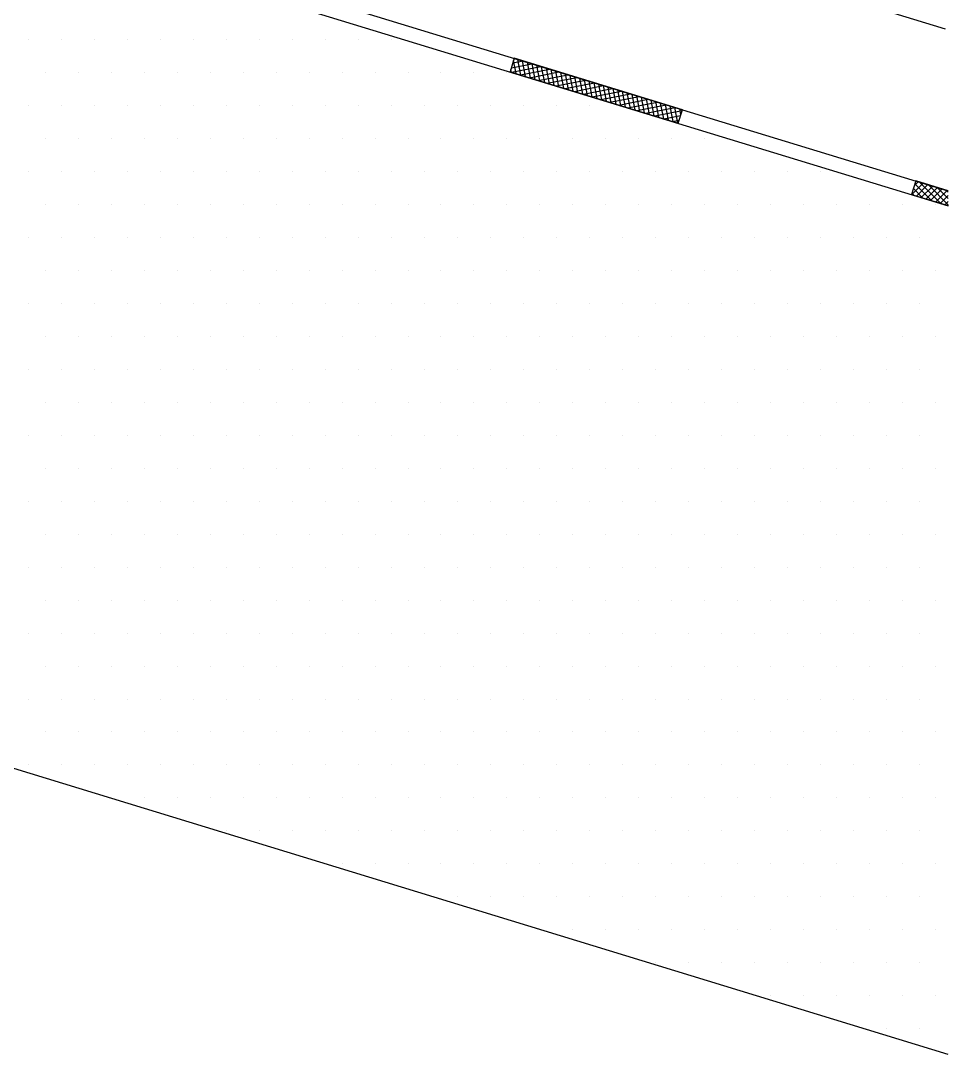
# Model space of a CAD drawing. Extents: x 775040 to 808375, y 4159409 to 4163651.
# Drawn here: x 807893 to 807992, y 4160709.4 to 4160819.6 of the extents above; entities that cross this region are included whole.
import ezdxf

# ---------------------------------------------------------------- set-up
doc = ezdxf.new("R2010")
doc.units = 0
doc.header["$MEASUREMENT"] = 0
doc.linetypes.add('DUZ', pattern=[500, 500])
doc.layers.get('0').update_dxf_attribs({"linetype": 'DUZ'})
doc.layers.add('3', color=3, linetype='Continuous')
doc.layers.add('tarama', color=8, linetype='Continuous')

# ---------------------------------------------------------------- blocks, each defined once
blk = doc.blocks.new('*X989')
at = {"color": 0}
for p, q in [((11803.125, -1181.25), (11803.125, -1181.25)), ((11812.5, -1181.25), (11812.5, -1181.25)), ((11821.875, -1181.25), (11821.875, -1181.25)), ((11831.25, -1181.25), (11831.25, -1181.25)), ((11840.625, -1181.25), (11840.625, -1181.25)), ((11850, -1181.25), (11850, -1181.25)), ((11859.375, -1181.25), (11859.375, -1181.25)), ((11868.75, -1181.25), (11868.75, -1181.25)), ((11878.125, -1181.25), (11878.125, -1181.25)), ((11887.5, -1181.25), (11887.5, -1181.25)), ((11896.875, -1181.25), (11896.875, -1181.25)), ((11906.25, -1181.25), (11906.25, -1181.25)), ((11807.8125, -1190.625), (11807.8125, -1190.625)), ((11817.1875, -1190.625), (11817.1875, -1190.625)), ((11826.5625, -1190.625), (11826.5625, -1190.625)), ((11835.9375, -1190.625), (11835.9375, -1190.625)), ((11845.3125, -1190.625), (11845.3125, -1190.625)), ((11854.6875, -1190.625), (11854.6875, -1190.625)), ((11864.0625, -1190.625), (11864.0625, -1190.625)), ((11873.4375, -1190.625), (11873.4375, -1190.625)), ((11882.8125, -1190.625), (11882.8125, -1190.625)), ((11892.1875, -1190.625), (11892.1875, -1190.625)), ((11901.5625, -1190.625), (11901.5625, -1190.625)), ((11910.9375, -1190.625), (11910.9375, -1190.625)), ((11920.3125, -1190.625), (11920.3125, -1190.625)), ((11929.6875, -1190.625), (11929.6875, -1190.625)), ((11939.0625, -1190.625), (11939.0625, -1190.625)), ((11803.125, -1200), (11803.125, -1200)), ((11812.5, -1200), (11812.5, -1200)), ((11821.875, -1200), (11821.875, -1200)), ((11831.25, -1200), (11831.25, -1200)), ((11840.625, -1200), (11840.625, -1200)), ((11850, -1200), (11850, -1200)), ((11859.375, -1200), (11859.375, -1200)), ((11868.75, -1200), (11868.75, -1200)), ((11878.125, -1200), (11878.125, -1200)), ((11887.5, -1200), (11887.5, -1200)), ((11896.875, -1200), (11896.875, -1200)), ((11906.25, -1200), (11906.25, -1200)), ((11915.625, -1200), (11915.625, -1200)), ((11925, -1200), (11925, -1200)), ((11934.375, -1200), (11934.375, -1200)), ((11943.75, -1200), (11943.75, -1200)), ((11953.125, -1200), (11953.125, -1200)), ((11962.5, -1200), (11962.5, -1200)), ((11807.8125, -1209.375), (11807.8125, -1209.375)), ((11817.1875, -1209.375), (11817.1875, -1209.375)), ((11826.5625, -1209.375), (11826.5625, -1209.375)), ((11835.9375, -1209.375), (11835.9375, -1209.375)), ((11845.3125, -1209.375), (11845.3125, -1209.375)), ((11854.6875, -1209.375), (11854.6875, -1209.375)), ((11864.0625, -1209.375), (11864.0625, -1209.375)), ((11873.4375, -1209.375), (11873.4375, -1209.375)), ((11882.8125, -1209.375), (11882.8125, -1209.375)), ((11892.1875, -1209.375), (11892.1875, -1209.375)), ((11901.5625, -1209.375), (11901.5625, -1209.375)), ((11910.9375, -1209.375), (11910.9375, -1209.375)), ((11920.3125, -1209.375), (11920.3125, -1209.375)), ((11929.6875, -1209.375), (11929.6875, -1209.375)), ((11939.0625, -1209.375), (11939.0625, -1209.375)), ((11948.4375, -1209.375), (11948.4375, -1209.375)), ((11957.8125, -1209.375), (11957.8125, -1209.375)), ((11967.1875, -1209.375), (11967.1875, -1209.375)), ((11976.5625, -1209.375), (11976.5625, -1209.375)), ((11985.9375, -1209.375), (11985.9375, -1209.375)), ((11995.3125, -1209.375), (11995.3125, -1209.375)), ((11803.125, -1218.75), (11803.125, -1218.75)), ((11812.5, -1218.75), (11812.5, -1218.75)), ((11821.875, -1218.75), (11821.875, -1218.75)), ((11831.25, -1218.75), (11831.25, -1218.75)), ((11840.625, -1218.75), (11840.625, -1218.75)), ((11850, -1218.75), (11850, -1218.75)), ((11859.375, -1218.75), (11859.375, -1218.75)), ((11868.75, -1218.75), (11868.75, -1218.75)), ((11878.125, -1218.75), (11878.125, -1218.75)), ((11887.5, -1218.75), (11887.5, -1218.75)), ((11896.875, -1218.75), (11896.875, -1218.75)), ((11906.25, -1218.75), (11906.25, -1218.75)), ((11915.625, -1218.75), (11915.625, -1218.75)), ((11925, -1218.75), (11925, -1218.75)), ((11934.375, -1218.75), (11934.375, -1218.75)), ((11943.75, -1218.75), (11943.75, -1218.75)), ((11953.125, -1218.75), (11953.125, -1218.75)), ((11962.5, -1218.75), (11962.5, -1218.75)), ((11971.875, -1218.75), (11971.875, -1218.75)), ((11981.25, -1218.75), (11981.25, -1218.75)), ((11990.625, -1218.75), (11990.625, -1218.75)), ((12000, -1218.75), (12000, -1218.75)), ((12009.375, -1218.75), (12009.375, -1218.75)), ((12018.75, -1218.75), (12018.75, -1218.75)), ((12028.125, -1218.75), (12028.125, -1218.75)), ((11807.8125, -1228.125), (11807.8125, -1228.125)), ((11817.1875, -1228.125), (11817.1875, -1228.125)), ((11826.5625, -1228.125), (11826.5625, -1228.125)), ((11835.9375, -1228.125), (11835.9375, -1228.125)), ((11845.3125, -1228.125), (11845.3125, -1228.125)), ((11854.6875, -1228.125), (11854.6875, -1228.125)), ((11864.0625, -1228.125), (11864.0625, -1228.125)), ((11873.4375, -1228.125), (11873.4375, -1228.125)), ((11882.8125, -1228.125), (11882.8125, -1228.125)), ((11892.1875, -1228.125), (11892.1875, -1228.125)), ((11901.5625, -1228.125), (11901.5625, -1228.125)), ((11910.9375, -1228.125), (11910.9375, -1228.125)), ((11920.3125, -1228.125), (11920.3125, -1228.125)), ((11929.6875, -1228.125), (11929.6875, -1228.125)), ((11939.0625, -1228.125), (11939.0625, -1228.125)), ((11948.4375, -1228.125), (11948.4375, -1228.125)), ((11957.8125, -1228.125), (11957.8125, -1228.125)), ((11967.1875, -1228.125), (11967.1875, -1228.125)), ((11976.5625, -1228.125), (11976.5625, -1228.125)), ((11985.9375, -1228.125), (11985.9375, -1228.125)), ((11995.3125, -1228.125), (11995.3125, -1228.125)), ((12004.6875, -1228.125), (12004.6875, -1228.125)), ((12014.0625, -1228.125), (12014.0625, -1228.125)), ((12023.4375, -1228.125), (12023.4375, -1228.125)), ((12032.8125, -1228.125), (12032.8125, -1228.125)), ((12042.1875, -1228.125), (12042.1875, -1228.125)), ((12051.5625, -1228.125), (12051.5625, -1228.125)), ((12060.9375, -1228.125), (12060.9375, -1228.125)), ((11803.125, -1237.5), (11803.125, -1237.5)), ((11812.5, -1237.5), (11812.5, -1237.5)), ((11821.875, -1237.5), (11821.875, -1237.5)), ((11831.25, -1237.5), (11831.25, -1237.5)), ((11840.625, -1237.5), (11840.625, -1237.5)), ((11850, -1237.5), (11850, -1237.5)), ((11859.375, -1237.5), (11859.375, -1237.5)), ((11868.75, -1237.5), (11868.75, -1237.5)), ((11878.125, -1237.5), (11878.125, -1237.5)), ((11887.5, -1237.5), (11887.5, -1237.5)), ((11896.875, -1237.5), (11896.875, -1237.5)), ((11906.25, -1237.5), (11906.25, -1237.5)), ((11915.625, -1237.5), (11915.625, -1237.5)), ((11925, -1237.5), (11925, -1237.5)), ((11934.375, -1237.5), (11934.375, -1237.5)), ((11943.75, -1237.5), (11943.75, -1237.5)), ((11953.125, -1237.5), (11953.125, -1237.5)), ((11962.5, -1237.5), (11962.5, -1237.5)), ((11971.875, -1237.5), (11971.875, -1237.5)), ((11981.25, -1237.5), (11981.25, -1237.5)), ((11990.625, -1237.5), (11990.625, -1237.5)), ((12000, -1237.5), (12000, -1237.5)), ((12009.375, -1237.5), (12009.375, -1237.5)), ((12018.75, -1237.5), (12018.75, -1237.5)), ((12028.125, -1237.5), (12028.125, -1237.5)), ((12037.5, -1237.5), (12037.5, -1237.5)), ((12046.875, -1237.5), (12046.875, -1237.5)), ((12056.25, -1237.5), (12056.25, -1237.5)), ((11807.8125, -1246.875), (11807.8125, -1246.875)), ((11817.1875, -1246.875), (11817.1875, -1246.875)), ((11826.5625, -1246.875), (11826.5625, -1246.875)), ((11835.9375, -1246.875), (11835.9375, -1246.875)), ((11845.3125, -1246.875), (11845.3125, -1246.875)), ((11854.6875, -1246.875), (11854.6875, -1246.875)), ((11864.0625, -1246.875), (11864.0625, -1246.875)), ((11873.4375, -1246.875), (11873.4375, -1246.875)), ((11882.8125, -1246.875), (11882.8125, -1246.875)), ((11892.1875, -1246.875), (11892.1875, -1246.875)), ((11901.5625, -1246.875), (11901.5625, -1246.875)), ((11910.9375, -1246.875), (11910.9375, -1246.875)), ((11920.3125, -1246.875), (11920.3125, -1246.875)), ((11929.6875, -1246.875), (11929.6875, -1246.875)), ((11939.0625, -1246.875), (11939.0625, -1246.875)), ((11948.4375, -1246.875), (11948.4375, -1246.875)), ((11957.8125, -1246.875), (11957.8125, -1246.875)), ((11967.1875, -1246.875), (11967.1875, -1246.875)), ((11976.5625, -1246.875), (11976.5625, -1246.875)), ((11985.9375, -1246.875), (11985.9375, -1246.875)), ((11995.3125, -1246.875), (11995.3125, -1246.875)), ((12004.6875, -1246.875), (12004.6875, -1246.875)), ((12014.0625, -1246.875), (12014.0625, -1246.875)), ((12023.4375, -1246.875), (12023.4375, -1246.875)), ((12032.8125, -1246.875), (12032.8125, -1246.875)), ((12042.1875, -1246.875), (12042.1875, -1246.875)), ((12051.5625, -1246.875), (12051.5625, -1246.875)), ((12060.9375, -1246.875), (12060.9375, -1246.875)), ((11803.125, -1256.25), (11803.125, -1256.25)), ((11812.5, -1256.25), (11812.5, -1256.25)), ((11821.875, -1256.25), (11821.875, -1256.25)), ((11831.25, -1256.25), (11831.25, -1256.25)), ((11840.625, -1256.25), (11840.625, -1256.25)), ((11850, -1256.25), (11850, -1256.25)), ((11859.375, -1256.25), (11859.375, -1256.25)), ((11868.75, -1256.25), (11868.75, -1256.25)), ((11878.125, -1256.25), (11878.125, -1256.25)), ((11887.5, -1256.25), (11887.5, -1256.25)), ((11896.875, -1256.25), (11896.875, -1256.25)), ((11906.25, -1256.25), (11906.25, -1256.25)), ((11915.625, -1256.25), (11915.625, -1256.25)), ((11925, -1256.25), (11925, -1256.25)), ((11934.375, -1256.25), (11934.375, -1256.25)), ((11943.75, -1256.25), (11943.75, -1256.25)), ((11953.125, -1256.25), (11953.125, -1256.25)), ((11962.5, -1256.25), (11962.5, -1256.25)), ((11971.875, -1256.25), (11971.875, -1256.25)), ((11981.25, -1256.25), (11981.25, -1256.25)), ((11990.625, -1256.25), (11990.625, -1256.25)), ((12000, -1256.25), (12000, -1256.25)), ((12009.375, -1256.25), (12009.375, -1256.25)), ((12018.75, -1256.25), (12018.75, -1256.25)), ((12028.125, -1256.25), (12028.125, -1256.25)), ((12037.5, -1256.25), (12037.5, -1256.25)), ((12046.875, -1256.25), (12046.875, -1256.25)), ((12056.25, -1256.25), (12056.25, -1256.25)), ((11807.8125, -1265.625), (11807.8125, -1265.625)), ((11817.1875, -1265.625), (11817.1875, -1265.625)), ((11826.5625, -1265.625), (11826.5625, -1265.625)), ((11835.9375, -1265.625), (11835.9375, -1265.625)), ((11845.3125, -1265.625), (11845.3125, -1265.625)), ((11854.6875, -1265.625), (11854.6875, -1265.625)), ((11864.0625, -1265.625), (11864.0625, -1265.625)), ((11873.4375, -1265.625), (11873.4375, -1265.625)), ((11882.8125, -1265.625), (11882.8125, -1265.625)), ((11892.1875, -1265.625), (11892.1875, -1265.625)), ((11901.5625, -1265.625), (11901.5625, -1265.625)), ((11910.9375, -1265.625), (11910.9375, -1265.625)), ((11920.3125, -1265.625), (11920.3125, -1265.625)), ((11929.6875, -1265.625), (11929.6875, -1265.625)), ((11939.0625, -1265.625), (11939.0625, -1265.625)), ((11948.4375, -1265.625), (11948.4375, -1265.625)), ((11957.8125, -1265.625), (11957.8125, -1265.625)), ((11967.1875, -1265.625), (11967.1875, -1265.625)), ((11976.5625, -1265.625), (11976.5625, -1265.625)), ((11985.9375, -1265.625), (11985.9375, -1265.625)), ((11995.3125, -1265.625), (11995.3125, -1265.625)), ((12004.6875, -1265.625), (12004.6875, -1265.625)), ((12014.0625, -1265.625), (12014.0625, -1265.625)), ((12023.4375, -1265.625), (12023.4375, -1265.625)), ((12032.8125, -1265.625), (12032.8125, -1265.625)), ((12042.1875, -1265.625), (12042.1875, -1265.625)), ((12051.5625, -1265.625), (12051.5625, -1265.625)), ((12060.9375, -1265.625), (12060.9375, -1265.625)), ((11803.125, -1275), (11803.125, -1275)), ((11812.5, -1275), (11812.5, -1275)), ((11821.875, -1275), (11821.875, -1275)), ((11831.25, -1275), (11831.25, -1275)), ((11840.625, -1275), (11840.625, -1275)), ((11850, -1275), (11850, -1275)), ((11859.375, -1275), (11859.375, -1275)), ((11868.75, -1275), (11868.75, -1275)), ((11878.125, -1275), (11878.125, -1275)), ((11887.5, -1275), (11887.5, -1275)), ((11896.875, -1275), (11896.875, -1275)), ((11906.25, -1275), (11906.25, -1275)), ((11915.625, -1275), (11915.625, -1275)), ((11925, -1275), (11925, -1275)), ((11934.375, -1275), (11934.375, -1275)), ((11943.75, -1275), (11943.75, -1275)), ((11953.125, -1275), (11953.125, -1275)), ((11962.5, -1275), (11962.5, -1275)), ((11971.875, -1275), (11971.875, -1275)), ((11981.25, -1275), (11981.25, -1275)), ((11990.625, -1275), (11990.625, -1275)), ((12000, -1275), (12000, -1275)), ((12009.375, -1275), (12009.375, -1275)), ((12018.75, -1275), (12018.75, -1275)), ((12028.125, -1275), (12028.125, -1275)), ((12037.5, -1275), (12037.5, -1275)), ((12046.875, -1275), (12046.875, -1275)), ((12056.25, -1275), (12056.25, -1275)), ((11807.8125, -1284.375), (11807.8125, -1284.375)), ((11817.1875, -1284.375), (11817.1875, -1284.375)), ((11826.5625, -1284.375), (11826.5625, -1284.375)), ((11835.9375, -1284.375), (11835.9375, -1284.375)), ((11845.3125, -1284.375), (11845.3125, -1284.375)), ((11854.6875, -1284.375), (11854.6875, -1284.375)), ((11864.0625, -1284.375), (11864.0625, -1284.375)), ((11873.4375, -1284.375), (11873.4375, -1284.375)), ((11882.8125, -1284.375), (11882.8125, -1284.375)), ((11892.1875, -1284.375), (11892.1875, -1284.375)), ((11901.5625, -1284.375), (11901.5625, -1284.375)), ((11910.9375, -1284.375), (11910.9375, -1284.375)), ((11920.3125, -1284.375), (11920.3125, -1284.375)), ((11929.6875, -1284.375), (11929.6875, -1284.375)), ((11939.0625, -1284.375), (11939.0625, -1284.375)), ((11948.4375, -1284.375), (11948.4375, -1284.375)), ((11957.8125, -1284.375), (11957.8125, -1284.375)), ((11967.1875, -1284.375), (11967.1875, -1284.375)), ((11976.5625, -1284.375), (11976.5625, -1284.375)), ((11985.9375, -1284.375), (11985.9375, -1284.375)), ((11995.3125, -1284.375), (11995.3125, -1284.375)), ((12004.6875, -1284.375), (12004.6875, -1284.375)), ((12014.0625, -1284.375), (12014.0625, -1284.375)), ((12023.4375, -1284.375), (12023.4375, -1284.375)), ((12032.8125, -1284.375), (12032.8125, -1284.375)), ((12042.1875, -1284.375), (12042.1875, -1284.375)), ((12051.5625, -1284.375), (12051.5625, -1284.375)), ((12060.9375, -1284.375), (12060.9375, -1284.375)), ((11803.125, -1293.75), (11803.125, -1293.75)), ((11812.5, -1293.75), (11812.5, -1293.75)), ((11821.875, -1293.75), (11821.875, -1293.75)), ((11831.25, -1293.75), (11831.25, -1293.75)), ((11840.625, -1293.75), (11840.625, -1293.75)), ((11850, -1293.75), (11850, -1293.75)), ((11859.375, -1293.75), (11859.375, -1293.75)), ((11868.75, -1293.75), (11868.75, -1293.75)), ((11878.125, -1293.75), (11878.125, -1293.75)), ((11887.5, -1293.75), (11887.5, -1293.75)), ((11896.875, -1293.75), (11896.875, -1293.75)), ((11906.25, -1293.75), (11906.25, -1293.75)), ((11915.625, -1293.75), (11915.625, -1293.75)), ((11925, -1293.75), (11925, -1293.75)), ((11934.375, -1293.75), (11934.375, -1293.75)), ((11943.75, -1293.75), (11943.75, -1293.75)), ((11953.125, -1293.75), (11953.125, -1293.75)), ((11962.5, -1293.75), (11962.5, -1293.75)), ((11971.875, -1293.75), (11971.875, -1293.75)), ((11981.25, -1293.75), (11981.25, -1293.75)), ((11990.625, -1293.75), (11990.625, -1293.75)), ((12000, -1293.75), (12000, -1293.75)), ((12009.375, -1293.75), (12009.375, -1293.75)), ((12018.75, -1293.75), (12018.75, -1293.75)), ((12028.125, -1293.75), (12028.125, -1293.75)), ((12037.5, -1293.75), (12037.5, -1293.75)), ((12046.875, -1293.75), (12046.875, -1293.75)), ((12056.25, -1293.75), (12056.25, -1293.75)), ((11807.8125, -1303.125), (11807.8125, -1303.125)), ((11817.1875, -1303.125), (11817.1875, -1303.125)), ((11826.5625, -1303.125), (11826.5625, -1303.125)), ((11835.9375, -1303.125), (11835.9375, -1303.125)), ((11845.3125, -1303.125), (11845.3125, -1303.125)), ((11854.6875, -1303.125), (11854.6875, -1303.125)), ((11864.0625, -1303.125), (11864.0625, -1303.125)), ((11873.4375, -1303.125), (11873.4375, -1303.125)), ((11882.8125, -1303.125), (11882.8125, -1303.125)), ((11892.1875, -1303.125), (11892.1875, -1303.125)), ((11901.5625, -1303.125), (11901.5625, -1303.125)), ((11910.9375, -1303.125), (11910.9375, -1303.125)), ((11920.3125, -1303.125), (11920.3125, -1303.125)), ((11929.6875, -1303.125), (11929.6875, -1303.125)), ((11939.0625, -1303.125), (11939.0625, -1303.125)), ((11948.4375, -1303.125), (11948.4375, -1303.125)), ((11957.8125, -1303.125), (11957.8125, -1303.125)), ((11967.1875, -1303.125), (11967.1875, -1303.125)), ((11976.5625, -1303.125), (11976.5625, -1303.125)), ((11985.9375, -1303.125), (11985.9375, -1303.125)), ((11995.3125, -1303.125), (11995.3125, -1303.125)), ((12004.6875, -1303.125), (12004.6875, -1303.125)), ((12014.0625, -1303.125), (12014.0625, -1303.125)), ((12023.4375, -1303.125), (12023.4375, -1303.125)), ((12032.8125, -1303.125), (12032.8125, -1303.125)), ((12042.1875, -1303.125), (12042.1875, -1303.125)), ((12051.5625, -1303.125), (12051.5625, -1303.125)), ((12060.9375, -1303.125), (12060.9375, -1303.125)), ((11803.125, -1312.5), (11803.125, -1312.5)), ((11812.5, -1312.5), (11812.5, -1312.5)), ((11821.875, -1312.5), (11821.875, -1312.5)), ((11831.25, -1312.5), (11831.25, -1312.5)), ((11840.625, -1312.5), (11840.625, -1312.5)), ((11850, -1312.5), (11850, -1312.5)), ((11859.375, -1312.5), (11859.375, -1312.5)), ((11868.75, -1312.5), (11868.75, -1312.5)), ((11878.125, -1312.5), (11878.125, -1312.5)), ((11887.5, -1312.5), (11887.5, -1312.5)), ((11896.875, -1312.5), (11896.875, -1312.5)), ((11906.25, -1312.5), (11906.25, -1312.5)), ((11915.625, -1312.5), (11915.625, -1312.5)), ((11925, -1312.5), (11925, -1312.5)), ((11934.375, -1312.5), (11934.375, -1312.5)), ((11943.75, -1312.5), (11943.75, -1312.5)), ((11953.125, -1312.5), (11953.125, -1312.5)), ((11962.5, -1312.5), (11962.5, -1312.5)), ((11971.875, -1312.5), (11971.875, -1312.5)), ((11981.25, -1312.5), (11981.25, -1312.5)), ((11990.625, -1312.5), (11990.625, -1312.5)), ((12000, -1312.5), (12000, -1312.5)), ((12009.375, -1312.5), (12009.375, -1312.5)), ((12018.75, -1312.5), (12018.75, -1312.5)), ((12028.125, -1312.5), (12028.125, -1312.5)), ((12037.5, -1312.5), (12037.5, -1312.5)), ((12046.875, -1312.5), (12046.875, -1312.5)), ((12056.25, -1312.5), (12056.25, -1312.5)), ((11807.8125, -1321.875), (11807.8125, -1321.875)), ((11817.1875, -1321.875), (11817.1875, -1321.875)), ((11826.5625, -1321.875), (11826.5625, -1321.875)), ((11835.9375, -1321.875), (11835.9375, -1321.875)), ((11845.3125, -1321.875), (11845.3125, -1321.875)), ((11854.6875, -1321.875), (11854.6875, -1321.875)), ((11864.0625, -1321.875), (11864.0625, -1321.875)), ((11873.4375, -1321.875), (11873.4375, -1321.875)), ((11882.8125, -1321.875), (11882.8125, -1321.875)), ((11892.1875, -1321.875), (11892.1875, -1321.875)), ((11901.5625, -1321.875), (11901.5625, -1321.875)), ((11910.9375, -1321.875), (11910.9375, -1321.875)), ((11920.3125, -1321.875), (11920.3125, -1321.875)), ((11929.6875, -1321.875), (11929.6875, -1321.875)), ((11939.0625, -1321.875), (11939.0625, -1321.875)), ((11948.4375, -1321.875), (11948.4375, -1321.875)), ((11957.8125, -1321.875), (11957.8125, -1321.875)), ((11967.1875, -1321.875), (11967.1875, -1321.875)), ((11976.5625, -1321.875), (11976.5625, -1321.875)), ((11985.9375, -1321.875), (11985.9375, -1321.875)), ((11995.3125, -1321.875), (11995.3125, -1321.875)), ((12004.6875, -1321.875), (12004.6875, -1321.875)), ((12014.0625, -1321.875), (12014.0625, -1321.875)), ((12023.4375, -1321.875), (12023.4375, -1321.875)), ((12032.8125, -1321.875), (12032.8125, -1321.875)), ((12042.1875, -1321.875), (12042.1875, -1321.875)), ((12051.5625, -1321.875), (12051.5625, -1321.875)), ((12060.9375, -1321.875), (12060.9375, -1321.875)), ((11803.125, -1331.25), (11803.125, -1331.25)), ((11812.5, -1331.25), (11812.5, -1331.25)), ((11821.875, -1331.25), (11821.875, -1331.25)), ((11831.25, -1331.25), (11831.25, -1331.25)), ((11840.625, -1331.25), (11840.625, -1331.25)), ((11850, -1331.25), (11850, -1331.25)), ((11859.375, -1331.25), (11859.375, -1331.25)), ((11868.75, -1331.25), (11868.75, -1331.25)), ((11878.125, -1331.25), (11878.125, -1331.25)), ((11887.5, -1331.25), (11887.5, -1331.25)), ((11896.875, -1331.25), (11896.875, -1331.25)), ((11906.25, -1331.25), (11906.25, -1331.25)), ((11915.625, -1331.25), (11915.625, -1331.25)), ((11925, -1331.25), (11925, -1331.25)), ((11934.375, -1331.25), (11934.375, -1331.25)), ((11943.75, -1331.25), (11943.75, -1331.25)), ((11953.125, -1331.25), (11953.125, -1331.25)), ((11962.5, -1331.25), (11962.5, -1331.25)), ((11971.875, -1331.25), (11971.875, -1331.25)), ((11981.25, -1331.25), (11981.25, -1331.25)), ((11990.625, -1331.25), (11990.625, -1331.25)), ((12000, -1331.25), (12000, -1331.25)), ((12009.375, -1331.25), (12009.375, -1331.25)), ((12018.75, -1331.25), (12018.75, -1331.25)), ((12028.125, -1331.25), (12028.125, -1331.25)), ((12037.5, -1331.25), (12037.5, -1331.25)), ((12046.875, -1331.25), (12046.875, -1331.25)), ((12056.25, -1331.25), (12056.25, -1331.25)), ((11807.8125, -1340.625), (11807.8125, -1340.625)), ((11817.1875, -1340.625), (11817.1875, -1340.625)), ((11826.5625, -1340.625), (11826.5625, -1340.625)), ((11835.9375, -1340.625), (11835.9375, -1340.625)), ((11845.3125, -1340.625), (11845.3125, -1340.625)), ((11854.6875, -1340.625), (11854.6875, -1340.625)), ((11864.0625, -1340.625), (11864.0625, -1340.625)), ((11873.4375, -1340.625), (11873.4375, -1340.625)), ((11882.8125, -1340.625), (11882.8125, -1340.625)), ((11892.1875, -1340.625), (11892.1875, -1340.625)), ((11901.5625, -1340.625), (11901.5625, -1340.625)), ((11910.9375, -1340.625), (11910.9375, -1340.625)), ((11920.3125, -1340.625), (11920.3125, -1340.625)), ((11929.6875, -1340.625), (11929.6875, -1340.625)), ((11939.0625, -1340.625), (11939.0625, -1340.625)), ((11948.4375, -1340.625), (11948.4375, -1340.625)), ((11957.8125, -1340.625), (11957.8125, -1340.625)), ((11967.1875, -1340.625), (11967.1875, -1340.625)), ((11976.5625, -1340.625), (11976.5625, -1340.625)), ((11985.9375, -1340.625), (11985.9375, -1340.625)), ((11995.3125, -1340.625), (11995.3125, -1340.625)), ((12004.6875, -1340.625), (12004.6875, -1340.625)), ((12014.0625, -1340.625), (12014.0625, -1340.625)), ((12023.4375, -1340.625), (12023.4375, -1340.625)), ((12032.8125, -1340.625), (12032.8125, -1340.625)), ((12042.1875, -1340.625), (12042.1875, -1340.625)), ((12051.5625, -1340.625), (12051.5625, -1340.625)), ((12060.9375, -1340.625), (12060.9375, -1340.625)), ((11803.125, -1350), (11803.125, -1350)), ((11812.5, -1350), (11812.5, -1350)), ((11821.875, -1350), (11821.875, -1350)), ((11831.25, -1350), (11831.25, -1350)), ((11840.625, -1350), (11840.625, -1350)), ((11850, -1350), (11850, -1350)), ((11859.375, -1350), (11859.375, -1350)), ((11868.75, -1350), (11868.75, -1350)), ((11878.125, -1350), (11878.125, -1350)), ((11887.5, -1350), (11887.5, -1350)), ((11896.875, -1350), (11896.875, -1350)), ((11906.25, -1350), (11906.25, -1350)), ((11915.625, -1350), (11915.625, -1350)), ((11925, -1350), (11925, -1350)), ((11934.375, -1350), (11934.375, -1350)), ((11943.75, -1350), (11943.75, -1350)), ((11953.125, -1350), (11953.125, -1350)), ((11962.5, -1350), (11962.5, -1350)), ((11971.875, -1350), (11971.875, -1350)), ((11981.25, -1350), (11981.25, -1350)), ((11990.625, -1350), (11990.625, -1350)), ((12000, -1350), (12000, -1350)), ((12009.375, -1350), (12009.375, -1350)), ((12018.75, -1350), (12018.75, -1350)), ((12028.125, -1350), (12028.125, -1350)), ((12037.5, -1350), (12037.5, -1350)), ((12046.875, -1350), (12046.875, -1350)), ((12056.25, -1350), (12056.25, -1350)), ((11807.8125, -1359.375), (11807.8125, -1359.375)), ((11817.1875, -1359.375), (11817.1875, -1359.375)), ((11826.5625, -1359.375), (11826.5625, -1359.375)), ((11835.9375, -1359.375), (11835.9375, -1359.375)), ((11845.3125, -1359.375), (11845.3125, -1359.375)), ((11854.6875, -1359.375), (11854.6875, -1359.375)), ((11864.0625, -1359.375), (11864.0625, -1359.375)), ((11873.4375, -1359.375), (11873.4375, -1359.375)), ((11882.8125, -1359.375), (11882.8125, -1359.375)), ((11892.1875, -1359.375), (11892.1875, -1359.375)), ((11901.5625, -1359.375), (11901.5625, -1359.375)), ((11910.9375, -1359.375), (11910.9375, -1359.375)), ((11920.3125, -1359.375), (11920.3125, -1359.375)), ((11929.6875, -1359.375), (11929.6875, -1359.375)), ((11939.0625, -1359.375), (11939.0625, -1359.375)), ((11948.4375, -1359.375), (11948.4375, -1359.375)), ((11957.8125, -1359.375), (11957.8125, -1359.375)), ((11967.1875, -1359.375), (11967.1875, -1359.375)), ((11976.5625, -1359.375), (11976.5625, -1359.375)), ((11985.9375, -1359.375), (11985.9375, -1359.375)), ((11995.3125, -1359.375), (11995.3125, -1359.375)), ((12004.6875, -1359.375), (12004.6875, -1359.375)), ((12014.0625, -1359.375), (12014.0625, -1359.375)), ((12023.4375, -1359.375), (12023.4375, -1359.375)), ((12032.8125, -1359.375), (12032.8125, -1359.375)), ((12042.1875, -1359.375), (12042.1875, -1359.375)), ((12051.5625, -1359.375), (12051.5625, -1359.375)), ((12060.9375, -1359.375), (12060.9375, -1359.375)), ((11803.125, -1368.75), (11803.125, -1368.75)), ((11812.5, -1368.75), (11812.5, -1368.75)), ((11821.875, -1368.75), (11821.875, -1368.75)), ((11831.25, -1368.75), (11831.25, -1368.75)), ((11840.625, -1368.75), (11840.625, -1368.75)), ((11850, -1368.75), (11850, -1368.75)), ((11859.375, -1368.75), (11859.375, -1368.75)), ((11868.75, -1368.75), (11868.75, -1368.75)), ((11878.125, -1368.75), (11878.125, -1368.75)), ((11887.5, -1368.75), (11887.5, -1368.75)), ((11896.875, -1368.75), (11896.875, -1368.75)), ((11906.25, -1368.75), (11906.25, -1368.75)), ((11915.625, -1368.75), (11915.625, -1368.75)), ((11925, -1368.75), (11925, -1368.75)), ((11934.375, -1368.75), (11934.375, -1368.75)), ((11943.75, -1368.75), (11943.75, -1368.75)), ((11953.125, -1368.75), (11953.125, -1368.75)), ((11962.5, -1368.75), (11962.5, -1368.75)), ((11971.875, -1368.75), (11971.875, -1368.75)), ((11981.25, -1368.75), (11981.25, -1368.75)), ((11990.625, -1368.75), (11990.625, -1368.75)), ((12000, -1368.75), (12000, -1368.75)), ((12009.375, -1368.75), (12009.375, -1368.75)), ((12018.75, -1368.75), (12018.75, -1368.75)), ((12028.125, -1368.75), (12028.125, -1368.75)), ((12037.5, -1368.75), (12037.5, -1368.75)), ((12046.875, -1368.75), (12046.875, -1368.75)), ((12056.25, -1368.75), (12056.25, -1368.75)), ((11807.8125, -1378.125), (11807.8125, -1378.125)), ((11817.1875, -1378.125), (11817.1875, -1378.125)), ((11826.5625, -1378.125), (11826.5625, -1378.125)), ((11835.9375, -1378.125), (11835.9375, -1378.125)), ((11845.3125, -1378.125), (11845.3125, -1378.125)), ((11854.6875, -1378.125), (11854.6875, -1378.125)), ((11864.0625, -1378.125), (11864.0625, -1378.125)), ((11873.4375, -1378.125), (11873.4375, -1378.125)), ((11882.8125, -1378.125), (11882.8125, -1378.125)), ((11892.1875, -1378.125), (11892.1875, -1378.125)), ((11901.5625, -1378.125), (11901.5625, -1378.125)), ((11910.9375, -1378.125), (11910.9375, -1378.125)), ((11920.3125, -1378.125), (11920.3125, -1378.125)), ((11929.6875, -1378.125), (11929.6875, -1378.125)), ((11939.0625, -1378.125), (11939.0625, -1378.125)), ((11948.4375, -1378.125), (11948.4375, -1378.125)), ((11957.8125, -1378.125), (11957.8125, -1378.125)), ((11967.1875, -1378.125), (11967.1875, -1378.125)), ((11976.5625, -1378.125), (11976.5625, -1378.125)), ((11985.9375, -1378.125), (11985.9375, -1378.125)), ((11995.3125, -1378.125), (11995.3125, -1378.125)), ((12004.6875, -1378.125), (12004.6875, -1378.125)), ((12014.0625, -1378.125), (12014.0625, -1378.125)), ((12023.4375, -1378.125), (12023.4375, -1378.125)), ((12032.8125, -1378.125), (12032.8125, -1378.125)), ((12042.1875, -1378.125), (12042.1875, -1378.125)), ((12051.5625, -1378.125), (12051.5625, -1378.125)), ((12060.9375, -1378.125), (12060.9375, -1378.125)), ((11803.125, -1387.5), (11803.125, -1387.5)), ((11812.5, -1387.5), (11812.5, -1387.5)), ((11821.875, -1387.5), (11821.875, -1387.5)), ((11831.25, -1387.5), (11831.25, -1387.5)), ((11840.625, -1387.5), (11840.625, -1387.5)), ((11850, -1387.5), (11850, -1387.5)), ((11859.375, -1387.5), (11859.375, -1387.5)), ((11868.75, -1387.5), (11868.75, -1387.5)), ((11878.125, -1387.5), (11878.125, -1387.5)), ((11887.5, -1387.5), (11887.5, -1387.5)), ((11896.875, -1387.5), (11896.875, -1387.5)), ((11906.25, -1387.5), (11906.25, -1387.5)), ((11915.625, -1387.5), (11915.625, -1387.5)), ((11925, -1387.5), (11925, -1387.5)), ((11934.375, -1387.5), (11934.375, -1387.5)), ((11943.75, -1387.5), (11943.75, -1387.5)), ((11953.125, -1387.5), (11953.125, -1387.5)), ((11962.5, -1387.5), (11962.5, -1387.5)), ((11971.875, -1387.5), (11971.875, -1387.5)), ((11981.25, -1387.5), (11981.25, -1387.5)), ((11990.625, -1387.5), (11990.625, -1387.5)), ((12000, -1387.5), (12000, -1387.5)), ((12009.375, -1387.5), (12009.375, -1387.5)), ((12018.75, -1387.5), (12018.75, -1387.5)), ((12028.125, -1387.5), (12028.125, -1387.5)), ((12037.5, -1387.5), (12037.5, -1387.5)), ((12046.875, -1387.5), (12046.875, -1387.5)), ((12056.25, -1387.5), (12056.25, -1387.5)), ((11826.5625, -1396.875), (11826.5625, -1396.875)), ((11835.9375, -1396.875), (11835.9375, -1396.875)), ((11845.3125, -1396.875), (11845.3125, -1396.875)), ((11854.6875, -1396.875), (11854.6875, -1396.875)), ((11864.0625, -1396.875), (11864.0625, -1396.875)), ((11873.4375, -1396.875), (11873.4375, -1396.875)), ((11882.8125, -1396.875), (11882.8125, -1396.875)), ((11892.1875, -1396.875), (11892.1875, -1396.875)), ((11901.5625, -1396.875), (11901.5625, -1396.875)), ((11910.9375, -1396.875), (11910.9375, -1396.875)), ((11920.3125, -1396.875), (11920.3125, -1396.875)), ((11929.6875, -1396.875), (11929.6875, -1396.875)), ((11939.0625, -1396.875), (11939.0625, -1396.875)), ((11948.4375, -1396.875), (11948.4375, -1396.875)), ((11957.8125, -1396.875), (11957.8125, -1396.875)), ((11967.1875, -1396.875), (11967.1875, -1396.875)), ((11976.5625, -1396.875), (11976.5625, -1396.875)), ((11985.9375, -1396.875), (11985.9375, -1396.875)), ((11995.3125, -1396.875), (11995.3125, -1396.875)), ((12004.6875, -1396.875), (12004.6875, -1396.875)), ((12014.0625, -1396.875), (12014.0625, -1396.875)), ((12023.4375, -1396.875), (12023.4375, -1396.875)), ((12032.8125, -1396.875), (12032.8125, -1396.875)), ((12042.1875, -1396.875), (12042.1875, -1396.875)), ((12051.5625, -1396.875), (12051.5625, -1396.875)), ((12060.9375, -1396.875), (12060.9375, -1396.875)), ((11859.375, -1406.25), (11859.375, -1406.25)), ((11868.75, -1406.25), (11868.75, -1406.25)), ((11878.125, -1406.25), (11878.125, -1406.25)), ((11887.5, -1406.25), (11887.5, -1406.25)), ((11896.875, -1406.25), (11896.875, -1406.25)), ((11906.25, -1406.25), (11906.25, -1406.25)), ((11915.625, -1406.25), (11915.625, -1406.25)), ((11925, -1406.25), (11925, -1406.25)), ((11934.375, -1406.25), (11934.375, -1406.25)), ((11943.75, -1406.25), (11943.75, -1406.25)), ((11953.125, -1406.25), (11953.125, -1406.25)), ((11962.5, -1406.25), (11962.5, -1406.25)), ((11971.875, -1406.25), (11971.875, -1406.25)), ((11981.25, -1406.25), (11981.25, -1406.25)), ((11990.625, -1406.25), (11990.625, -1406.25)), ((12000, -1406.25), (12000, -1406.25)), ((12009.375, -1406.25), (12009.375, -1406.25)), ((12018.75, -1406.25), (12018.75, -1406.25)), ((12028.125, -1406.25), (12028.125, -1406.25)), ((12037.5, -1406.25), (12037.5, -1406.25)), ((12046.875, -1406.25), (12046.875, -1406.25)), ((12056.25, -1406.25), (12056.25, -1406.25)), ((11892.1875, -1415.625), (11892.1875, -1415.625)), ((11901.5625, -1415.625), (11901.5625, -1415.625)), ((11910.9375, -1415.625), (11910.9375, -1415.625)), ((11920.3125, -1415.625), (11920.3125, -1415.625)), ((11929.6875, -1415.625), (11929.6875, -1415.625)), ((11939.0625, -1415.625), (11939.0625, -1415.625)), ((11948.4375, -1415.625), (11948.4375, -1415.625)), ((11957.8125, -1415.625), (11957.8125, -1415.625)), ((11967.1875, -1415.625), (11967.1875, -1415.625)), ((11976.5625, -1415.625), (11976.5625, -1415.625)), ((11985.9375, -1415.625), (11985.9375, -1415.625)), ((11995.3125, -1415.625), (11995.3125, -1415.625)), ((12004.6875, -1415.625), (12004.6875, -1415.625)), ((12014.0625, -1415.625), (12014.0625, -1415.625)), ((12023.4375, -1415.625), (12023.4375, -1415.625)), ((12032.8125, -1415.625), (12032.8125, -1415.625)), ((12042.1875, -1415.625), (12042.1875, -1415.625)), ((12051.5625, -1415.625), (12051.5625, -1415.625)), ((12060.9375, -1415.625), (12060.9375, -1415.625)), ((11925, -1425), (11925, -1425)), ((11934.375, -1425), (11934.375, -1425)), ((11943.75, -1425), (11943.75, -1425)), ((11953.125, -1425), (11953.125, -1425)), ((11962.5, -1425), (11962.5, -1425)), ((11971.875, -1425), (11971.875, -1425)), ((11981.25, -1425), (11981.25, -1425)), ((11990.625, -1425), (11990.625, -1425)), ((12000, -1425), (12000, -1425)), ((12009.375, -1425), (12009.375, -1425)), ((12018.75, -1425), (12018.75, -1425)), ((12028.125, -1425), (12028.125, -1425)), ((12037.5, -1425), (12037.5, -1425)), ((12046.875, -1425), (12046.875, -1425)), ((12056.25, -1425), (12056.25, -1425)), ((11957.8125, -1434.375), (11957.8125, -1434.375)), ((11967.1875, -1434.375), (11967.1875, -1434.375)), ((11976.5625, -1434.375), (11976.5625, -1434.375)), ((11985.9375, -1434.375), (11985.9375, -1434.375)), ((11995.3125, -1434.375), (11995.3125, -1434.375)), ((12004.6875, -1434.375), (12004.6875, -1434.375)), ((12014.0625, -1434.375), (12014.0625, -1434.375)), ((12023.4375, -1434.375), (12023.4375, -1434.375)), ((12032.8125, -1434.375), (12032.8125, -1434.375)), ((12042.1875, -1434.375), (12042.1875, -1434.375)), ((12051.5625, -1434.375), (12051.5625, -1434.375)), ((12060.9375, -1434.375), (12060.9375, -1434.375)), ((11981.25, -1443.75), (11981.25, -1443.75)), ((11990.625, -1443.75), (11990.625, -1443.75)), ((12000, -1443.75), (12000, -1443.75)), ((12009.375, -1443.75), (12009.375, -1443.75)), ((12018.75, -1443.75), (12018.75, -1443.75)), ((12028.125, -1443.75), (12028.125, -1443.75)), ((12037.5, -1443.75), (12037.5, -1443.75)), ((12046.875, -1443.75), (12046.875, -1443.75)), ((12056.25, -1443.75), (12056.25, -1443.75)), ((12014.0625, -1453.125), (12014.0625, -1453.125)), ((12023.4375, -1453.125), (12023.4375, -1453.125)), ((12032.8125, -1453.125), (12032.8125, -1453.125)), ((12042.1875, -1453.125), (12042.1875, -1453.125)), ((12051.5625, -1453.125), (12051.5625, -1453.125)), ((12060.9375, -1453.125), (12060.9375, -1453.125)), ((12046.875, -1462.5), (12046.875, -1462.5)), ((12056.25, -1462.5), (12056.25, -1462.5))]:
    blk.add_line(p, q, dxfattribs=at)
blk = doc.blocks.new('*X986')
at = {"color": 0}
for p, q in [((12054.24, -1225.23), (12057.36, -1222.11)), ((12054.91, -1222.79), (12056, -1221.69)), ((12059.8, -1226.93), (12055.08, -1222.21)), ((12055.59, -1225.64), (12058.71, -1222.52)), ((12062.35, -1227.71), (12056.48, -1221.84)), ((12056.95, -1226.05), (12060.07, -1222.94)), ((12064.58, -1228.17), (12059.03, -1222.62)), ((12054.71, -1225.37), (12054.26, -1224.92)), ((12057.26, -1226.15), (12054.67, -1223.56)), ((12058.3, -1226.47), (12061.42, -1223.35)), ((12059.65, -1226.88), (12062.77, -1223.76)), ((12061.01, -1227.3), (12064.13, -1224.18)), ((12064.58, -1226.4), (12061.58, -1223.4)), ((12062.36, -1227.71), (12064.58, -1225.49)), ((12064.58, -1224.63), (12064.12, -1224.18)), ((12063.72, -1228.12), (12064.58, -1227.26))]:
    blk.add_line(p, q, dxfattribs=at)

msp = doc.modelspace()

# ---------------------------------------------------------------- hatches: boundary and pattern name
at = {"layer": '3'}
h = msp.add_hatch(dxfattribs=at)
h.set_pattern_fill('ANSI37', color=256, scale=3.75, angle=326, style=0)
h.set_pattern_definition([(11, (805153.5943, 4161421.8334), (-0.08944172, 0.46013774), []), (101, (805153.5943, 4161421.8334), (-0.46013774, -0.08944172), [])])
h.paths.add_polyline_path([(807963.61, 4160810.14), (807945.68, 4160815.63), (807945.24, 4160814.19), (807963.17, 4160808.71)])

# ---------------------------------------------------------------- linework, layer by layer
for p, q in [((807727.32, 4160899.59), (807991.64, 4160818.78)), ((807991.97, 4160801.45), (807806.32, 4160858.21)), ((807805.82, 4160856.79), (807991.97, 4160799.88)), ((807991.97, 4160709.39), (807727.65, 4160790.2))]:
    msp.add_line(p, q, dxfattribs=at)
for points in [[(807963.17, 4160808.71), (807963.61, 4160810.14), (807945.68, 4160815.63), (807945.24, 4160814.19), (807963.17, 4160808.71)], [(807991.97, 4160801.49), (807988.5, 4160802.55), (807988.06, 4160801.11), (807991.97, 4160799.92)]]:
    msp.add_lwpolyline(points, dxfattribs=at)

# ---------------------------------------------------------------- block references
at = {"layer": '3', "xscale": 0.375, "yscale": 0.375, "zscale": 0.375}
msp.add_blockref('*X986', (803467.75, 4161260.57), dxfattribs=at)
at = {"layer": 'tarama', "xscale": 0.375, "yscale": 0.375, "zscale": 0.375}
msp.add_blockref('*X989', (803467.75, 4161260.57), dxfattribs=at)

doc.saveas('drawing.dxf')
